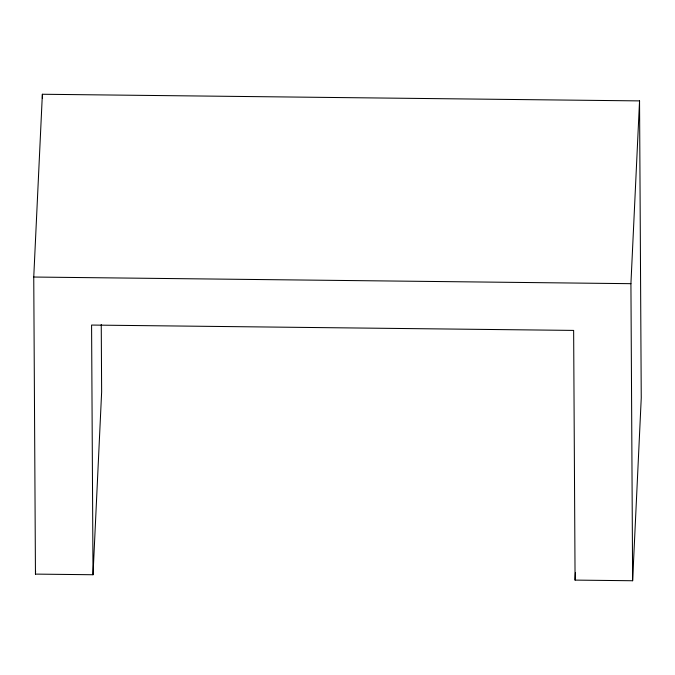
<?xml version="1.0" encoding="UTF-8"?>
<svg xmlns="http://www.w3.org/2000/svg" width="675" height="675" viewBox="0 0 675 675"><rect width="100%" height="100%" fill="white"/><g stroke="black" fill="none" stroke-linecap="round" stroke-linejoin="round"><path stroke-width="1.01" d="M33.75 277.037L42.373 94.255L639.546 100.896L641.25 397.963L632.627 580.745L575.075 580.103L573.64 330.413L91.581 325.055L93.015 574.746L35.454 574.104L33.75 277.037L630.923 283.677L639.546 100.896M35.454 574.104L35.606 570.957M93.015 574.746L101.638 391.964L101.25 324.532M575.075 580.103L575.421 572.746M630.923 283.677L632.627 580.745M42.373 94.255L42.39 98.474"/></g></svg>
